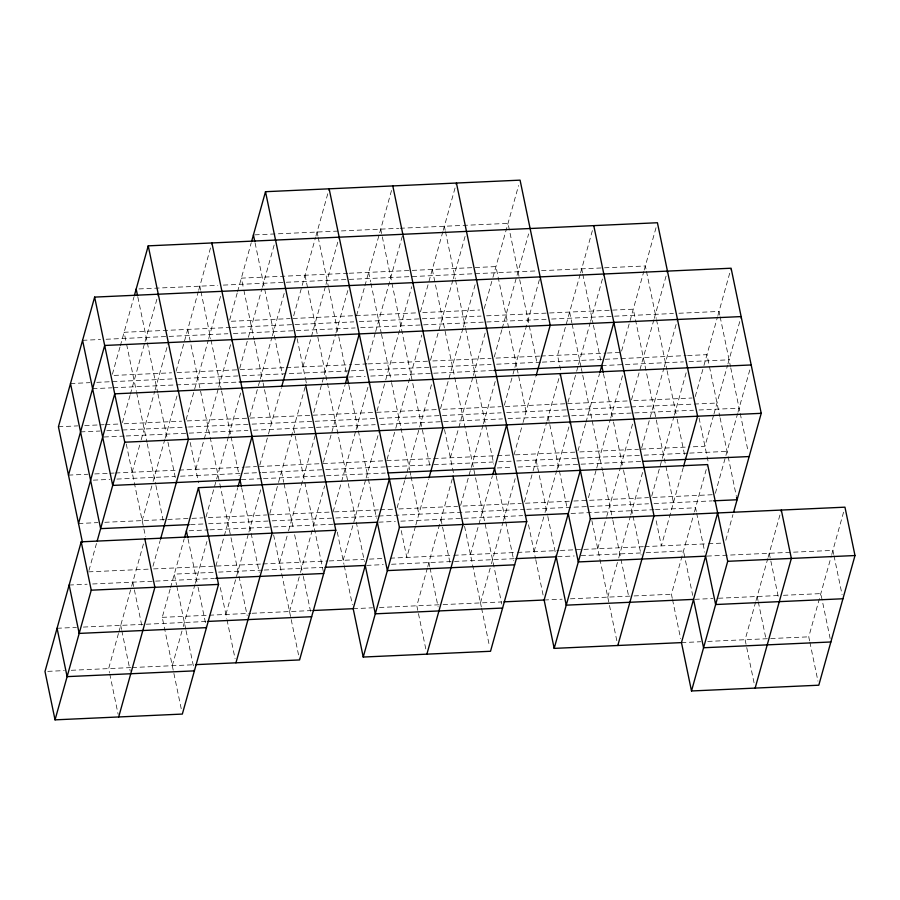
<?xml version="1.0" encoding="UTF-8"?>
<svg xmlns="http://www.w3.org/2000/svg" width="900" height="900" viewBox="0 0 900 900"><rect width="100%" height="100%" fill="white"/><g stroke="black" fill="none" stroke-linecap="round" stroke-linejoin="round"><path stroke-width="0.67" stroke-dasharray="4.5 3.38" d="M119.959 347.141L112.039 375.502L171.54 372.803M120.341 345.791L133.92 297.169M130.005 395.505L122.085 423.866L181.575 421.178M130.376 394.155L144.709 342.832M145.091 341.483L158.287 294.21M88.942 570.51L96.48 543.499M132.131 472.241L140.794 441.169M141.176 439.819L154.755 391.196M155.126 389.846L167.951 343.924M176.062 371.261L198.315 291.577M198.697 290.228L211.511 244.305M142.166 520.605L152.73 482.794M153.101 481.433L164.79 439.571M165.172 438.221L177.244 394.999M118.451 633.476L108.641 668.599L109.485 672.626M118.834 632.126L131.276 587.554M131.648 586.204L144.09 541.631M186.109 419.636L208.361 339.941M208.732 338.591L220.804 295.369M152.966 566.269L160.132 540.608M237.218 292.995L229.297 321.356L290.171 318.6M237.589 291.645L251.167 243.023M195.773 469.35L218.396 388.316M218.779 386.966L231.593 341.044M181.215 708.705L162.248 617.344L170.167 588.982M170.55 587.633L184.129 538.999M239.715 368.381L248.006 338.659M248.389 337.309L261.956 288.686M262.339 287.336L274.41 244.114M228.442 436.68L205.819 517.714L266.692 514.957M228.814 435.33L241.639 389.407M172.294 665.707L182.846 627.896M183.229 626.535L194.917 584.674M195.3 583.324L206.989 541.451M249.75 416.745L258.053 387.034M258.424 385.684L259.931 380.272M260.314 378.923L272.002 337.061M272.385 335.711L284.445 292.489M215.854 566.089L237.724 487.744M293.692 315.776L315.562 237.431M315.945 236.081L328.77 190.159M259.796 465.109L268.088 435.397M268.47 434.048L281.295 388.125M225.9 614.452L248.524 533.419M248.906 532.069L260.966 488.846M302.985 366.84L325.609 285.806M325.98 284.456L338.805 238.534M269.843 513.484L278.134 483.761M278.516 482.411L305.662 385.166M313.774 412.504L335.655 334.17M336.026 332.82L348.851 286.898M279.506 563.197L288.18 532.136M288.551 530.786L315.326 434.891M356.591 315.585L364.5 287.224M364.882 285.874L392.411 187.279M323.438 462.229L344.936 385.234M289.541 611.561L300.105 573.75M300.476 572.4L324.619 485.955M375.3 332.887L366.626 363.949L352.789 364.579M375.683 331.537L402.457 235.643M333.101 511.942L355.736 430.909M356.108 429.559L368.933 383.636M377.044 410.974L385.346 381.251M385.718 379.901L411.739 286.706M343.147 560.306L365.771 479.272M366.154 477.923L378.979 432M442.856 231.66L420.233 312.694L479.723 309.994M443.239 230.31L456.435 183.037M387.09 459.338L395.381 429.626M395.764 428.276L421.785 335.081M452.902 280.024L430.279 361.069L491.152 358.301M453.274 278.674L465.728 234.101M404.674 480.69L396.754 509.051L457.627 506.295M405.045 479.34L406.553 473.94M406.935 472.59L431.82 383.445M462.938 328.399L440.314 409.433L501.199 406.676M463.32 327.049L475.391 283.826M415.463 526.354L406.8 557.426L400.939 529.211M415.845 525.004L428.67 479.081M484.256 308.464L492.548 278.741M492.93 277.391L518.569 185.546M450.36 457.796L472.984 376.762M473.366 375.412L486.18 329.49M427.399 567.967L416.835 605.79L426.037 650.126M427.77 566.618L452.284 478.834M501.84 329.816L493.92 358.178L539.584 356.108M502.211 328.466L528.615 233.921M483.03 425.126L460.395 506.171L521.28 503.404M483.401 423.776L496.226 377.854M504.338 405.191L512.64 375.48M513.011 374.13L514.519 368.73M514.901 367.38L539.786 278.235M470.441 554.535L492.311 476.201M514.001 454.916L522.675 423.844M523.058 422.494L535.871 376.571M480.488 602.899L491.04 565.087M491.423 563.738L503.111 521.865M503.483 520.515L515.171 478.642M580.196 274.252L557.561 355.286L561.195 372.757M580.567 272.903L593.01 228.33M524.419 501.93L532.721 472.219M533.092 470.869L546.671 422.246M547.054 420.896L559.868 374.974M567.99 402.311L576.281 372.589M576.664 371.239L578.171 365.839M578.543 364.489L590.231 322.616M590.614 321.266L603.81 273.994M534.082 551.644L544.646 513.832M545.029 512.483L556.717 470.61M557.089 469.26L569.914 423.338M585.574 423.664L577.654 452.025L638.528 449.257M585.945 422.314L599.524 373.691M621.585 351.056L643.837 271.361M644.22 270.011L656.28 226.789M588.442 497.689L596.363 469.327M596.745 467.978L610.324 419.355M610.695 418.005L622.766 374.782M653.884 319.736L631.26 400.77L692.134 398.002M654.255 318.375L667.08 272.464M597.735 548.764L606.409 517.691M606.78 516.341L620.359 467.719M620.741 466.369L632.801 423.146M641.678 447.784L663.919 368.1M664.301 366.75L677.126 320.827M607.77 597.127L618.334 559.305M618.716 557.955L630.405 516.094M630.776 514.744L643.601 468.821M651.712 496.159L661.894 459.686M662.276 458.336L673.965 416.464M674.336 415.114L686.408 371.891M695.273 396.529L703.575 366.817M703.946 365.468L717.525 316.845M717.908 315.495L730.721 269.572M683.258 467.539L661.376 545.873L655.796 518.996M713.621 415.181L704.947 446.254L688.342 447.007M713.992 413.831L727.571 365.209M727.942 363.859L741.15 316.586M672.255 598.275L671.423 594.236L694.046 513.202M694.429 511.853L707.242 465.93M715.365 493.267L725.546 456.795M725.918 455.445L737.606 413.584M737.989 412.223L750.431 367.661M725.783 540.281L732.949 514.62M755.674 601.898L745.11 639.72L754.312 684.056M756.045 600.548L767.734 558.686M768.116 557.325L780.93 511.414M809.595 640.867L808.751 636.829L831.386 555.795M831.758 554.445L843.829 511.223M254.812 234.855L398.711 228.33M400.095 228.263L508.016 223.369L537.3 364.444M347.895 273.308L241.357 278.145L243.596 288.889M349.279 273.24L473.805 267.593M475.189 267.536L495.945 266.591L516.87 367.358M138.949 288.934L217.811 285.356M223.346 285.109L536.04 270.923M541.575 270.664L645.345 265.961L646.189 269.989M292.939 318.476L417.465 312.829M230.648 327.454L124.11 332.28L126.337 343.035M232.031 327.386L353.79 321.863M359.325 321.615L481.084 316.091M486.619 315.832L633.285 309.184L673.447 502.65M82.575 340.312L100.564 339.502M106.099 339.255L227.857 333.731M233.381 333.473L355.14 327.949M360.675 327.701L546.086 319.286M551.621 319.039L673.38 313.515M678.915 313.256L719.033 311.445L719.876 315.473M177.075 372.555L284.996 367.661M286.38 367.594L351.405 364.646M368.01 363.892L427.511 361.192M540.967 356.04L605.992 353.093M607.376 353.025L619.83 352.463M70.504 383.535L89.876 382.657M96.795 382.343L177.041 378.709M178.425 378.641L240.694 375.817M242.078 375.75L349.999 370.856M351.382 370.8L363.836 370.226M369.371 369.979L491.119 364.455M496.654 364.207L540.934 362.194M542.317 362.126L686.216 355.601M687.6 355.545L706.972 354.656L709.2 365.411M92.61 388.688L111.983 387.81M113.366 387.743L237.893 382.095M348.581 377.066L365.186 376.324M370.721 376.065L492.48 370.541M601.785 365.58L683.415 361.879M688.95 361.631L729.079 359.809M58.432 426.757L77.805 425.88M84.724 425.565L98.561 424.935M99.945 424.879L104.096 424.688M105.48 424.62L119.317 424.001M187.11 420.919L310.252 415.339M313.02 415.204L373.905 412.447M376.673 412.324L437.546 409.556M505.35 406.485L564.84 403.785M567.608 403.661L627.109 400.961M80.55 431.91L99.922 431.032M106.83 430.718L187.088 427.072M188.471 427.005L250.729 424.181M252.112 424.125L378.022 418.41M379.406 418.343L501.165 412.819M506.7 412.571L629.842 406.98M631.226 406.924L717.008 403.031M104.04 436.995L124.796 436.05M126.18 435.983L247.939 430.459M253.474 430.211L375.233 424.688M380.767 424.44L502.526 418.905M508.05 418.657L570.319 415.834M571.702 415.766L693.461 410.243M698.996 409.995L739.114 408.173M68.479 475.121L87.851 474.244M94.77 473.929L108.608 473.31M109.991 473.243L114.142 473.051M115.526 472.995L177.784 470.171M179.167 470.104L244.204 467.156M245.588 467.089L256.646 466.594M259.414 466.459L318.915 463.759M323.066 463.579L383.94 460.811M386.707 460.688L432.371 458.618M433.755 458.55L496.012 455.726M497.396 455.67L511.234 455.04M515.385 454.849L574.886 452.149M641.295 449.134L686.959 447.064M93.353 480.15L109.957 479.396M116.876 479.081L174.994 476.449M180.529 476.19L242.786 473.366M244.17 473.31L260.775 472.556M262.159 472.489L324.416 469.665M325.8 469.598L385.301 466.897M386.685 466.841L493.223 462.004M498.757 461.756L511.211 461.194M516.746 460.935L642.656 455.231M644.04 455.164L688.309 453.15M689.692 453.094L727.054 451.395M241.369 479.588L262.125 478.642M263.509 478.575L385.267 473.051M497.34 467.966L512.561 467.28M518.096 467.032L641.239 461.441M78.525 523.496L97.886 522.619M104.805 522.304L190.597 518.411M191.981 518.344L203.051 517.849M269.46 514.834L331.718 512.01M334.485 511.875L378.765 509.873M380.149 509.805L393.986 509.186M525.431 503.213L572.467 501.086M573.851 501.019L648.574 497.632M652.725 497.441L712.215 494.741M190.564 524.565L203.018 523.991M208.553 523.744L270.81 520.92M272.194 520.852L334.463 518.029M335.846 517.972L377.359 516.082M378.743 516.026L525.398 509.366M526.781 509.31L648.54 503.786M654.075 503.527L712.192 500.895M189.157 530.775L208.519 529.898M209.903 529.83L272.171 527.006M273.555 526.95L333.045 524.25M378.709 522.169L395.314 521.426M400.849 521.168L522.608 515.644M571.028 513.45L654.053 509.681M655.436 509.614L695.554 507.803L696.398 511.83M88.56 571.86L149.445 569.104M153.596 568.913L261.517 564.019M262.901 563.951L327.926 561.004M329.31 560.936L363.904 559.373M369.439 559.114L381.892 558.551M390.195 558.18L452.452 555.356M453.836 555.289L516.105 552.465M517.489 552.398L558.99 550.519M560.374 550.451L582.514 549.45M583.898 549.382L643.387 546.694M644.771 546.626L707.04 543.803M708.424 543.735L722.261 543.105M213.064 572.366L174.319 574.121L176.546 584.865M218.599 572.108L262.868 570.105M264.251 570.038L322.369 567.405M366.637 565.391L383.243 564.637M391.545 564.266L514.688 558.675M557.584 556.729L574.189 555.975M581.096 555.66L640.597 552.96M646.133 552.712L683.494 551.014L692.696 595.361M69.131 585.045L87.12 584.224M92.655 583.976L214.414 578.452M706.984 556.099L832.894 550.395L833.726 554.423M162.248 617.344L207.911 615.274M209.295 615.206L250.808 613.327M252.191 613.26L311.681 610.56M353.194 608.681L372.555 607.804M379.474 607.489L441.743 604.665M443.126 604.597L501.233 601.965M544.129 600.019L562.118 599.197M570.42 598.826L632.678 596.002M634.061 595.935L671.423 594.236M57.071 628.268L76.433 627.39M83.351 627.075L206.494 621.484M694.913 599.321L712.901 598.511M718.436 598.252L777.926 595.553M783.461 595.305L820.822 593.606L830.306 639.293M47.767 671.355L64.373 670.601M71.291 670.286L130.781 667.597M132.165 667.53L194.434 664.706M681.469 642.611L700.83 641.734M707.749 641.419L808.751 636.829M834.008 555.761L842.096 594.731M809.876 642.206L817.965 681.165M720.146 316.811L730.474 366.525M730.755 367.875L739.957 412.211M740.239 413.55L748.046 451.17M769.241 553.275L778.455 597.611M709.481 366.75L719.798 416.464M720.079 417.803L727.886 455.423M728.168 456.772L736.256 495.731M757.181 596.498L758.014 600.525M758.295 601.875L766.102 639.495M699.086 418.039L708.289 462.375M646.459 271.339L656.224 318.364M656.505 319.702L666.821 369.416M667.102 370.755L676.867 417.78M677.149 419.13L685.238 458.089M696.668 513.169L704.756 552.139M672.536 599.614L680.625 638.572M581.704 268.852L582.536 272.88M582.817 274.219L593.134 323.933M593.415 325.282L600.671 360.214M603.461 373.646L613.226 420.671M613.496 422.01L623.261 469.035M623.543 470.385L632.745 514.721M633.026 516.06L641.115 555.019M569.632 312.064L571.86 322.819M572.141 324.157L581.074 367.155M581.355 368.494L582.469 373.871M582.739 375.221L591.952 419.558M592.222 420.896L602.55 470.61M602.831 471.949L612.585 518.974M612.866 520.324L620.685 557.933M620.955 559.283L628.774 596.903M591.874 520.549L616.984 641.464M548.179 416.835L567.146 508.196M517.14 368.696L526.072 411.694M536.108 460.058L547.549 515.149M547.83 516.488L556.2 556.796M528.514 524.779L535.477 558.36M535.759 559.71L543.296 595.98M444.364 226.26L445.207 230.287M445.478 231.626L455.243 278.651M455.524 280.001L465.289 327.026M465.57 328.365L475.886 378.079M476.168 379.418L485.37 423.754M485.651 425.104L493.74 464.062M496.249 476.156L505.451 520.493M505.733 521.831L513.821 560.801M432.304 269.483L501.75 604.024M444.499 429.581L453.983 475.267M464.58 526.32L481.32 606.938M481.601 608.276L489.409 645.896M380.723 229.14L429.817 465.604M440.966 519.345L449.899 562.342M368.651 272.363L370.609 281.767M370.89 283.118L381.206 332.82M381.488 334.17L391.252 381.195M391.522 382.534L400.736 426.87M401.006 428.22L409.657 469.868M409.939 471.206L410.771 475.245M411.053 476.584L418.86 514.204M428.906 562.567L429.739 566.606M430.02 567.945L438.109 606.904M317.07 232.031L317.914 236.059M318.195 237.409L328.511 287.123M328.793 288.461L338.558 335.486M338.827 336.825L346.916 375.795M348.874 385.2L358.076 429.536M358.358 430.875L368.123 477.9M368.404 479.239L376.493 518.209M305.01 275.254L364.421 561.431M297.124 338.625L305.494 378.934M305.775 380.272L306.326 382.961M337.286 532.091L343.98 564.345M344.261 565.684L352.35 604.643M255.105 242.977L282.442 374.647M293.591 428.389L323.438 572.153M243.866 290.228L254.194 339.941M254.475 341.291L262.834 381.589M263.115 382.939L264.229 388.316M264.51 389.655L271.485 423.248M281.531 471.611L283.759 482.355M284.04 483.705L293.524 529.38M294.637 534.757L303.007 575.066M303.289 576.405L310.534 611.336M273.645 534.983L290.936 618.289M291.218 619.627L299.306 658.586M199.822 286.178L200.655 290.205M200.936 291.544L210.701 338.569M210.982 339.919L221.299 389.632M221.58 390.971L230.782 435.308M231.064 436.646L239.153 475.616M241.661 487.71L250.864 532.046M251.145 533.385L259.234 572.344M187.751 329.4L247.174 615.566M190.192 442.485L198.562 482.782M220.32 587.587L226.732 618.48M227.014 619.83L235.102 658.789M137.846 297.124L147.06 341.46M147.33 342.799L157.657 392.512M157.939 393.863L167.692 440.887M167.974 442.226L176.062 481.185M188.055 538.965L197.82 585.99M198.101 587.329L206.471 627.637M126.619 344.374L136.384 391.399M136.665 392.738L146.981 442.451M147.263 443.801L155.632 484.099M155.914 485.449L163.159 520.38M176.828 586.215L185.76 629.201M186.03 630.551L194.119 669.51M126.27 444.026L145.519 536.726M132.784 582.154L141.705 625.151M120.712 625.376L121.545 629.404M121.826 630.754L130.196 671.051M109.766 673.976L118.125 714.274"/><path stroke-width="1.35" d="M733.702 511.92L761.231 413.325L731.104 268.222L94.635 297.101L58.432 426.757L82.429 542.306M68.479 475.121L104.681 345.465L741.15 316.586M134.291 295.819L148.241 245.846L657.416 222.739L697.579 416.205L683.629 466.189M78.525 523.496L114.728 393.829L751.185 364.95M305.662 385.166L335.79 530.269L81.203 541.822L45 671.49L55.046 719.854L182.34 714.071L218.531 584.415L198.45 487.676L707.625 464.58L727.706 561.308L691.504 690.975L818.798 685.204L855 555.536L844.954 507.173L590.377 518.726L554.175 648.383L681.469 642.611L717.66 512.944M97.234 540.799L124.763 442.204L94.635 297.101M55.046 719.854L91.249 590.186L81.203 541.822M160.504 539.257L188.415 439.312L148.241 245.846M118.688 716.962L154.89 587.306L144.844 538.931M251.539 241.672L265.5 191.7L520.076 180.146L550.204 325.249L536.254 375.221M184.5 537.649L198.45 487.676M238.106 486.394L252.056 436.421M281.666 386.775L295.616 336.803L265.5 191.7M235.935 662.816L272.137 533.16L211.894 242.955M345.319 383.884L359.269 333.911M335.79 530.269L299.588 659.936L195.817 664.639M456.435 183.037L526.725 521.606L490.522 651.274L363.229 657.045L353.194 608.681L389.396 479.014M363.229 657.045L399.431 527.389L329.141 188.809M429.041 477.731L442.991 427.759L392.794 185.929M426.881 654.154L463.084 524.498L453.037 476.134M492.694 474.851L506.644 424.879M599.895 372.341L613.856 322.358M554.175 648.383L544.129 600.019L580.331 470.351M617.816 645.491L654.019 515.835L593.764 225.63M755.156 688.084L791.359 558.428L781.312 510.053M239.276 382.027L347.197 377.134L348.593 383.85M493.864 370.485L601.785 365.58L603.18 372.296M124.763 442.204L761.231 413.325M388.035 472.928L494.572 468.09L495.968 474.806M642.623 461.374L749.16 456.548M189.18 524.621L100.631 528.637L70.504 383.535M713.576 500.827L737.089 499.759L736.538 497.081M334.429 524.183L377.325 522.236L387.371 570.6L514.654 564.829M525.375 515.52L568.26 513.574L578.306 561.938L705.6 556.166L715.635 604.53L842.929 598.759M399.431 527.389L526.725 521.606M325.136 567.281L365.254 565.459L375.3 613.822L502.594 608.051M516.071 558.619L556.2 556.796L566.235 605.16L693.529 599.389L703.575 647.752L830.869 641.981M215.797 578.385L323.719 573.491M91.249 590.186L218.531 584.415M727.706 561.308L855 555.536M313.065 610.504L353.194 608.681M504 601.841L544.129 600.019M207.877 621.416L311.647 616.714M206.471 627.637L79.177 633.409L69.131 585.045M194.4 670.86L67.106 676.631L57.071 628.268M681.469 642.611L691.504 690.975M560.25 373.624L590.377 518.726M253.429 234.922L254.824 241.639M241.38 486.36L239.985 479.644L112.703 485.415L82.575 340.312M136.181 289.058L137.576 295.785M186.39 530.899L187.785 537.615"/></g></svg>
